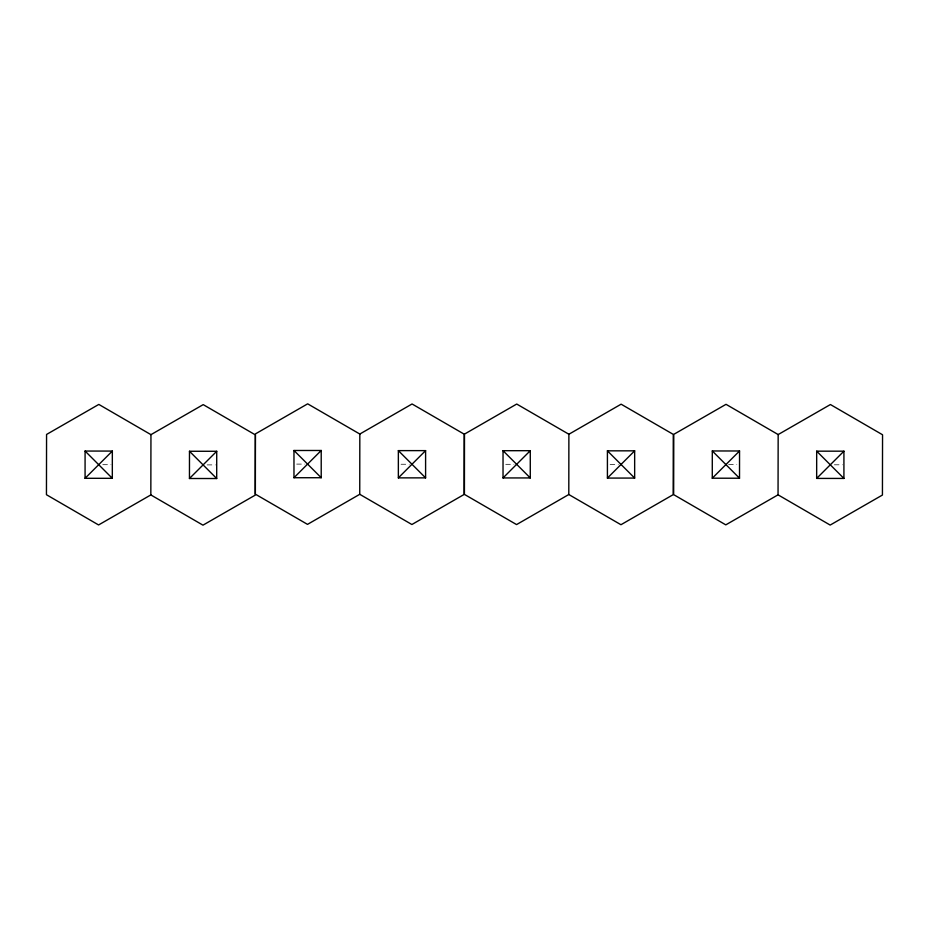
<?xml version="1.0" encoding="UTF-8"?>
<svg xmlns="http://www.w3.org/2000/svg" width="929" height="929" viewBox="0 0 929 929"><rect width="100%" height="100%" fill="white"/><g stroke="black" fill="none" stroke-linecap="round" stroke-linejoin="round"><path stroke-width="0.7" stroke-dasharray="4.64 3.48" d="M296.688 464.105L304.863 464.105M401.073 464.245L409.248 464.245M505.748 464.314L513.923 464.314M610.132 464.454L618.308 464.454M728.638 464.593L736.813 464.605M834.381 464.802L842.557 464.802M102.794 464.686L110.957 464.697M207.179 464.895L215.354 464.906"/><path stroke-width="1.39" d="M85.073 478.296L85.085 451.053L112.339 451.076L112.316 478.319L85.073 478.296L112.339 451.076M189.458 478.505L189.481 451.262L216.724 451.285L216.701 478.528L189.458 478.505L216.724 451.285M359.744 494.309L359.825 434.04L307.662 403.836L255.429 433.901L255.359 494.17L307.511 524.374L359.744 494.309L411.895 524.513L464.128 494.449L464.21 434.18L412.058 403.976L359.825 434.04M568.803 494.518L568.885 434.249L516.721 404.045L464.488 434.11L464.419 494.379L516.57 524.583L568.803 494.518L620.955 524.722L673.188 494.658L673.27 434.389L621.118 404.185L568.885 434.249M712.276 478.203L712.299 450.96L739.542 450.983L739.519 478.226L712.276 478.203L739.542 450.983M816.661 478.412L816.684 451.169L843.927 451.18L843.915 478.435L816.661 478.412L843.927 451.18M150.835 494.925L150.951 434.656L203.207 404.626L255.347 434.865L255.22 495.134L202.975 525.164L150.835 494.925L98.579 524.955L46.45 494.716L46.566 434.447L98.822 404.417L150.951 434.656M778.049 494.832L778.165 434.563L830.421 404.533L882.55 434.772L882.434 495.041L830.178 525.071L778.049 494.832L725.793 524.862L673.653 494.623L673.78 434.354L726.025 404.324L778.165 434.563M321.213 450.484L293.97 477.727L293.97 450.484L321.213 450.484L321.213 477.727L293.97 477.727M425.598 450.623L398.355 477.866L398.355 450.623L425.598 450.623L425.598 477.866L398.355 477.866M530.273 450.693L503.03 477.936L503.03 450.693L530.273 450.693L530.273 477.936L503.03 477.936M634.658 450.832L607.415 478.075L607.415 450.832L634.658 450.832L634.658 478.075L607.415 478.075M607.415 450.832L634.658 478.075M503.03 450.693L530.273 477.936M398.355 450.623L425.598 477.866M293.97 450.484L321.213 477.727M843.915 478.435L816.684 451.169M739.519 478.226L712.299 450.96M216.701 478.528L189.481 451.262M112.316 478.319L85.085 451.053"/></g></svg>
